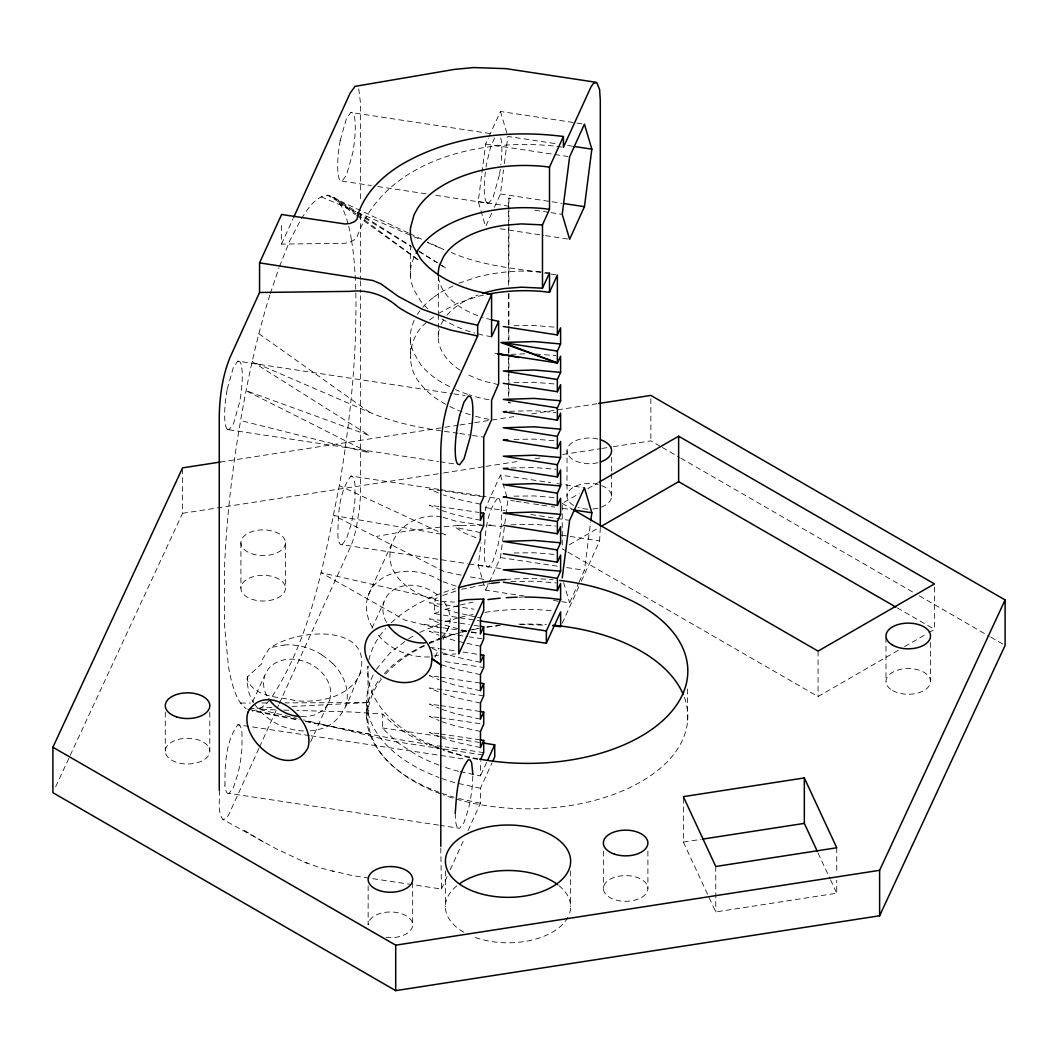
<?xml version="1.0" encoding="UTF-8"?>
<svg xmlns="http://www.w3.org/2000/svg" width="1058" height="1058" viewBox="0 0 1058 1058"><rect width="100%" height="100%" fill="white"/><g stroke="black" fill="none" stroke-linecap="round" stroke-linejoin="round"><path stroke-width="0.75" stroke-dasharray="5 3.75" d="M219.271 790.26C220.196 799.729 217.088 811.102 222.828 819.408L276.257 848.794L304.942 862.323L321.526 868.248L351.838 875.482L411.39 884.501M439.096 792.31C408.917 781.016 376.767 761.006 367.972 727.944C365.301 708.847 364.719 687.594 375.616 670.732M410.425 276.178L410.425 245.337M440.789 847.961L441.451 889.051L413.004 884.739M460.217 771.666L480.464 775.898L480.477 761.443M561.917 147.075C487.513 136.416 385.072 157.113 357.009 237.045L354.417 239.769L350.013 242.07L345.027 243.287L281.521 244.107L281.573 222.722M468.059 830.504L480.438 803.247L480.464 788.276L492.063 762.699M445.656 404.315L439.123 400.466A115.044 66.416 0 0 1 420.78 384.239C404.606 366.2 408.243 336.484 427.154 321.883M600.296 527.691L599.635 540.916L579.982 584.188M366.623 719.03L366.809 710.05L368.501 701.176A158.33 91.411 0 0 1 376.357 683.904A157.88 91.147 0 0 1 380.576 677.966M472.807 776.162L472.569 782.563A34.861 7.221 -81.4 0 1 468.456 808.881L464.039 822.383L459.635 828.308L440.141 825.359M438.938 765.119A158.184 91.319 0 0 1 417.156 755.359L396.605 741.962L382.269 727.957L382.811 714.097L353.081 712.047L296.901 710.46M247.466 676.869L247.334 680.201C256.446 698.425 278.902 696.283 295.949 700.793C318.881 702.737 348.095 697.804 359.35 675.282C376.793 622.818 295.05 627.87 268.904 649.083L262.45 659.279L261.736 663.789L247.466 676.869L246.898 680.426L248.604 691.668A52.054 41.103 24.4 0 0 253.616 702.605M456.778 617.317L434.256 613.561L435.235 598.709L439.149 597.016M489.127 525.469L490.925 525.099L457.982 525.522L440.194 527.122L404.5 531.42L376.317 536.459M491.692 213.24L485.635 226.584L478.229 201.602L485.635 144.06L488.333 138.122M494.39 207.315L500.447 193.984L503.529 170.007M504.349 163.606L507.84 136.429L557.923 144.007M524.398 596.038L485.635 590.166L478.229 565.184L481.112 542.807M485.225 510.842L485.635 507.642L500.447 475.055L550.517 482.633M485.635 590.166L500.447 557.579L505.79 516.013M506.002 514.413L507.84 500.024L514.307 501.003M579.057 582.125L584.439 570.262L590.602 522.335M457.982 525.522L461.063 525.403M269.83 295.103C253.986 345.926 243.697 398.324 235.709 450.906A259.871 53.839 -81.4 0 0 224.415 570.619L224.428 623.956L228.343 665.522A261.405 54.156 -81.4 0 0 240.55 703.081L246.051 708.794M301.398 716.597L305.749 716.769L313.869 715.182L320.839 711.703A34.755 27.455 24.4 0 0 313.869 665.985A34.914 27.574 24.4 0 0 297.034 659.623A34.848 27.521 24.4 0 0 273.255 664.345C262.939 671.301 260.784 686.034 267.224 696.336M441.451 516.912C418.571 512.217 392.518 528.154 390.071 552.064C387.254 578.977 415.807 595.588 438.567 600.785M351.56 240.616A260.823 54.037 -81.4 0 1 356.004 307.719L355.488 335.505A259.025 53.667 -81.4 0 1 351.56 394.356A261.802 54.249 -81.4 0 1 339.367 485.596C324.436 558.24 312.533 635.646 270.861 698.571M227.206 389.132L233.461 367.06L237.865 361.135L452.216 393.602M340.213 140.45L346.455 118.377L350.872 112.465L490.952 133.678M499.297 175.324L493.054 197.396L488.637 203.321L433.251 194.923M270.306 293.569L278.968 267.912M279.497 266.418L289.958 240.351L300.684 219.971M414.088 256.922L411.787 263.257A113.788 65.702 0 0 0 411.417 282.631L413.466 288.993L420.78 301.226A115.044 66.416 0 0 0 428.305 309.174M414.088 320.362L411.787 326.697A113.788 65.702 0 0 0 411.417 346.072L413.466 352.433L420.78 364.666A115.044 66.416 0 0 0 439.123 380.893L451.25 387.612M508.594 402.728L508.924 401.974L510.683 402.939L508.594 402.728L510.683 402.939M281.521 244.107L293.053 218.728M488.994 136.641L500.447 111.46L584.439 124.183M252.624 701.97L264.54 675.745M258.84 748.522L228.541 815.215L226.042 818.667L222.828 819.408M259.527 747.027L278.638 704.959M279.325 703.464L351.375 544.883A41.685 8.636 -81.4 0 0 356.096 528.63L359.403 509.401L360.553 495.051L360.633 295.764M368.105 595.799L391.354 544.606M310.695 741.764L329.541 700.303M372.019 628.227L384.028 601.804M361.082 671.989C350 691.496 346.627 720.617 322.108 728.499A51.961 41.037 24.4 0 1 310.034 730.88M435.036 657.163L439.03 648.356M443.038 639.561L449.042 626.349A34.755 27.455 24.4 0 0 445.616 604.277A34.808 27.495 24.4 0 0 443.236 600.825M561.547 601.658L569.627 602.875L578.382 583.606M441.451 889.051L447.772 875.138M450.205 869.795L464.184 839.02M562.234 623.228L579.321 585.629M486.64 762.461L480.464 775.898M55.677 786.716L69.537 756.84M70.238 755.346L182.558 513.315L182.558 469.488M441.093 324.383L443.659 319.701M494.575 137.884L490.767 146.586L486.812 162.654A34.729 7.194 -81.4 0 0 486.072 167.058M301.477 218.689C307.693 208.823 315.099 196.656 327.755 195.201L333.878 197.37L356.202 211.481M376.357 669.357L389.926 653.051L407.436 639.482M269.896 699.695L266.087 704.205L258.893 709.376L252.201 710.883L298.991 720.207M340.24 140.397A34.729 7.194 -81.4 0 0 340.24 180.521L342.038 181.116L346.455 175.192L352.698 153.119A34.729 7.194 -81.4 0 0 352.698 112.968L350.872 112.465M227.206 429.284L229.044 429.786L233.461 423.874L239.703 401.802A34.769 7.208 -81.4 0 0 239.703 361.651L237.865 361.135M438.832 489.378L350.872 476.047C338.454 492.777 337.991 516.264 337.925 536.499A34.861 7.221 -81.4 0 0 342.038 544.711L467.464 563.702M342.038 544.698L346.455 538.786L350.872 525.271A34.861 7.221 -81.4 0 0 354.985 498.966L354.985 484.247L354.099 479.353L352.698 476.563L350.872 476.047M309.32 735.548L237.865 724.73C225.46 741.46 224.984 764.934 224.931 785.181M497.458 498.252C485.053 514.981 484.59 538.469 484.524 558.703A34.861 7.221 -81.4 0 0 488.637 566.903L493.054 560.991L497.458 547.475A34.861 7.221 -81.4 0 0 501.571 521.171L501.585 506.451L499.297 498.768L482.805 496.043M429.601 319.979L437.219 314.292M433.608 297.205L440.816 292.246L456.13 284.337M438.422 313.472L457.598 303.236L476.946 296.703A114.7 66.218 0 0 1 487.368 294.296M566.519 551.324L562.234 548.851L562.234 503.396L579.268 493.57M587.785 488.651L597.717 482.911M569.336 544.751L599.145 527.545M567.948 552.157L818.072 696.561L898.983 649.85M904.656 646.57L927.377 633.451M928.792 632.631L934.465 629.351L934.465 583.91M408.666 638.635L415.609 634.721M419.775 632.38L441.979 622.95M423.835 645.406L408.666 653.54L398.76 660.364A157.88 91.147 0 0 0 382.467 675.639M429.257 642.894L439.189 638.913M442.786 595.469L455.853 590.999M458.934 283.16L476.946 277.13A114.7 66.218 0 0 1 520.338 271.152A113.867 65.741 0 0 1 541.114 271.8M434.256 613.561L441.834 610.691M440.631 638.371L455.76 633.504M444.876 609.553L458.656 605.414M444.876 621.866L458.656 617.727M461.539 589.306L491.203 583.355M508.594 198.203L510.71 198.428L508.594 198.203L508.594 226.24M460.256 605.044L473.045 602.081M460.256 617.356L473.045 614.394M458.656 632.644L467.001 630.7M468.535 630.343L479.102 628.28M434.044 656.026L438.581 655.127M272.144 647.205L284.06 645.168M484.961 612.397L487.95 611.894A158.184 91.319 0 0 1 549.618 610.506L552.765 610.916M220.09 462.068L458.326 425.21M459.952 424.959L473.005 422.935M474.632 422.684L513.804 416.627M531.751 413.85L597.016 403.746M182.558 513.315L442.006 473.177M443.633 472.926L484.432 466.618M486.058 466.366L517.058 461.566M535.004 458.788L543.164 457.532M562.75 454.504L600.283 448.698M601.909 448.447L611.696 446.926M613.336 446.674L650.868 440.869L660.866 446.648M683.349 798.274L683.349 842.089L701.097 839.351M683.349 842.089L715.763 911.943L836.746 893.216L836.746 880.243M500.249 625.476L485.053 627.288A160.036 92.39 0 0 1 499.482 625.503M514.056 325.732L534.184 325.507L555.913 327.239M510.974 354.351L524.874 353.848M514.056 382.546L534.184 382.322L555.9 384.08M509.44 411.271L534.184 410.716L555.9 412.488M514.056 439.361L534.184 439.123L555.9 440.882M510.974 467.98L534.184 467.53L555.9 469.289M514.056 496.162L534.184 495.938L555.9 497.696M510.974 524.794L534.184 524.345L555.9 526.104M514.056 552.977L534.184 552.752L555.9 554.511M510.974 581.596L534.184 581.159L555.9 582.918M249.331 708.622L272.356 707.458M292.074 706.453L369.348 702.538L285.131 702.882M443.17 654.479L455.667 653.989M240.55 703.067L250.455 703.028M262.014 702.988L268.613 702.962M520.324 624.379L546.55 625.252M441.609 627.566L431.876 626.759L405.227 620.239L321.024 572.643L435.235 598.709M275.411 709.839L258.893 709.376L297.126 718.369M283.676 710.077L290.289 710.262M441.451 601.552L454.424 602.068M429.508 656.912C409.221 657.798 388.154 649.03 376.093 632.406M535.732 354.007L555.9 355.673M490.872 525.535L502.563 526.633M382.269 727.957L438.832 736.262M442.085 490.806L429.376 489.127L441.86 494.443M442.085 604.422L429.376 602.756L439.083 606.882M438.911 632.406L429.376 631.163L439.083 635.289M440.498 632.618L467.755 636.651M442.085 689.644L429.376 687.978L439.083 692.104M438.911 717.628L429.376 716.372L439.083 720.511M440.498 717.84L483.718 724.227M442.085 746.445L429.376 744.779L439.083 748.919M438.911 506.504L429.376 505.221L439.083 509.361M440.498 506.716L478.877 512.442M442.085 620.543L429.376 618.837L441.86 624.154M429.376 647.245L438.911 648.528M440.498 648.739L456.659 651.106M438.911 676.935L429.376 675.652L439.083 679.791M440.498 677.146L480.491 683.124M438.911 705.342L429.376 704.059L439.083 708.199M440.498 705.554L480.491 711.531M438.911 733.749L429.376 732.467L439.083 736.593M440.498 733.961L480.491 739.926M442.879 627.791L456.527 629.708M332.027 871.197L333.601 871.647M545.425 272.329L549.499 272.924M482.104 525.152L456.461 521.316L442.892 517.283M482.104 638.781L469.329 636.89M483.718 695.82L445.259 690.054M483.718 752.635L445.259 746.869M483.718 497.022L445.259 491.216M460.944 630.37L469.805 631.705M567.604 145.475L572.457 146.216M485.635 144.06L568.027 156.505M500.447 193.984L550.517 201.549M552.131 201.787L561.824 203.255M478.229 201.602L508.924 206.244M534.766 210.158L549.3 212.367M550.914 212.605L562.221 214.324M342.038 181.116L371.358 185.547M377.878 186.539L426.744 193.945M500.169 228.779L543.786 235.379M545.399 235.63L569.627 239.293M453.842 393.854L465.203 395.573M229.044 429.786L438.515 461.513M440.141 461.764L454.755 463.973M556.984 483.612L584.439 487.778M440.459 489.616L481.178 495.792M515.92 501.241L522.388 502.219M524.001 502.471L532.068 503.687M533.695 503.939L540.149 504.917M541.762 505.155L549.843 506.385M551.456 506.623L554.683 507.113M562.763 508.343L572.457 509.811M485.635 507.642L505.023 510.578M530.865 514.492L569.627 520.364M561.534 535.15L599.635 540.916M500.447 557.579L558.598 566.361M566.678 567.577L584.439 570.262M478.229 565.184L502.457 568.86M469.091 563.94L488.637 566.903M553.466 600.428L559.933 601.407M445.259 604.845L474.024 609.196M445.259 620.98L456.659 622.699M459.926 623.188L469.329 624.617M474.024 625.331L480.491 626.31M471.299 631.93L478.798 633.068M463.06 652.072L480.491 654.757M445.259 661.647L483.718 667.479M440.3 736.487L479.221 742.399M441.979 748.786L391.434 741.01L303.501 719.876M443.434 748.998L483.572 755.055M310.946 735.799L465.203 759.168M438.515 825.108L229.044 793.381L233.461 787.456L237.865 773.953A34.861 7.221 -81.4 0 0 241.978 747.636L241.978 732.93L241.105 728.023L239.703 725.246L237.865 724.73M549.366 273.824C516.37 268.415 482.157 266.14 451.184 252.478M550.967 274.075L557.368 275.04M458.101 433.225C428.12 429.336 397.967 424.364 369.956 412.501L252.148 361.585L369.374 435.552L246.038 390.666L369.387 452.864L240.536 420.529M459.714 433.476L470.916 435.169M472.516 435.42L483.718 437.113M459.992 617.819L478.666 620.676M483.969 579.4L467.2 576.346M471.273 632.248L480.464 633.861M480.477 504.19L455.456 498.754L443.368 494.919M480.477 532.597L455.456 527.413L463.655 532.69L480.398 539.567M480.477 674.62L455.456 669.185L441.86 664.874M480.477 703.028L455.456 697.592L443.368 693.77M480.477 731.435L455.456 726L441.86 721.688M472.807 758.467L480.477 759.842M491.586 336.761L484.961 335.558A115.243 66.535 0 0 1 477.542 333.799M488.941 399.726L484.961 399.011A115.243 66.535 0 0 1 468.959 394.753M480.477 520.285L455.456 514.849L441.86 510.538M475.875 617.012L455.456 612.384L443.368 608.548M477.396 617.29L480.464 617.846M480.464 646.253L455.456 640.778L441.86 636.48M480.464 662.334L455.456 656.873L441.86 652.561M480.464 690.742L455.456 685.28L441.86 680.968M480.464 719.149L455.456 713.687L441.86 709.376M480.464 747.556L455.456 742.094L441.86 737.783M480.464 788.276L455.456 782.814A158.184 91.319 0 0 1 441.86 778.503M488.928 419.312L484.961 418.571A115.243 66.535 0 0 1 474.645 416.032M305.445 721.49L388.921 737.902L427.247 744.224C410.821 736.99 395.11 727.309 382.811 714.097M480.438 803.247L458.696 798.512M424.245 624.299L437.8 626.918M247.651 709.125L299.163 719.744M305.603 721.08L369.983 734.358M461.169 575.142L443.976 571.505L333.865 515.524L445.524 534.898L339.367 485.596M498.622 384.676L486.865 381.885A86.095 49.7 0 0 1 465.943 373.619M466.565 631.203L443.368 624.643M469.739 757.925L443.368 750.572M458.63 771.282L455.456 770.502A158.184 91.319 0 0 1 441.86 766.19M491.534 319.767L486.865 318.603A86.095 49.7 0 0 1 482.355 317.241M486.812 202.805L488.637 203.321M494.932 353.16L497.921 353.994M441.953 793.434L454.041 797.269M443.17 581.755L458.802 587.097M432.153 648.435L439.083 651.384M321.077 196.735L355.964 211.759M357.485 212.42L421.203 239.849M427.26 242.454L443.95 249.635L427.564 241.965M307.534 863.288L304.942 862.323M408.203 232.892L327.755 195.201L355.805 212.513M409.684 233.593L421.6 239.174M449.822 406.484L455.548 409.261A115.243 66.535 0 0 0 459.45 410.888M441.609 581.212C421.058 568.133 389.899 566.215 373.104 586.344A51.868 40.971 24.4 0 0 373.104 628.664M263.363 842.009L243.089 829.657M662.295 447.468L679.434 457.36M680.863 458.193L913.689 592.612M919.402 595.905L989.389 636.321M990.817 637.141L1005.1 645.393M897.303 607.9L934.465 629.351M562.234 503.396L572.233 509.176M441.728 318.987L455.548 326.248A115.243 66.535 0 0 0 474.645 333.019M357.207 213.385L411.893 247.136M418.902 251.473L437.139 262.715M357.604 212.367L410.649 245.866M419.021 251.156L437.179 262.622M258.84 333.72L369.956 412.501M460.005 370.115C450.536 363.873 441.9 355.118 439.07 343.81A85.698 49.475 0 0 1 439.361 329.17M356.308 213.954L333.878 197.37L339.367 203.03L355.369 214.615M356.705 215.581L418.029 260.017M357.63 214.933L418.333 259.805M818.125 853.105L829.842 878.365M830.543 879.846L836.746 893.216M358.728 88.819L360.633 104.094L360.633 201.575M500.447 111.46L507.377 134.869M563.61 582.588L569.627 602.875M500.447 475.055L507.377 498.463M366.637 704.324C369.11 733.313 392.954 754.724 417.156 767.672A158.184 91.319 0 0 0 438.938 777.445M455.218 813.417L455.509 820.095A34.861 7.221 -81.4 0 0 459.595 828.388M410.425 339.618L410.438 358.675M930.511 642.457L930.511 681.418M885.982 637.59L885.982 681.418M836.746 847.775L836.746 873.749M818.072 651.106L818.072 696.561M715.763 866.489L715.763 911.943M687.594 688.956L687.594 721.424M650.868 398.668L650.868 440.869M647.893 851.121L647.893 888.455A22.271 12.855 0 0 1 614.5 899.578A22.271 12.855 0 0 1 614.5 877.32A22.271 12.855 0 0 1 647.893 888.455M611.564 457.347L611.564 471.947M611.564 473.574L611.564 496.295M603.364 851.121L603.364 888.455M570.646 870.932L570.646 906.653M597.81 438.977A22.271 12.855 0 0 0 567.022 450.853L567.022 496.295M508.924 198.124L508.924 222.788M508.924 224.428L508.924 285.25M508.924 293.476L508.924 324.7M508.924 326.353L508.924 339.499M508.924 347.725L508.924 352.645M508.924 354.298L508.924 369.083M508.924 370.736L508.924 397.041M508.924 401.974L508.924 402.648M508.594 227.893L508.594 285.62M508.594 293.873L508.594 340.054M508.594 348.294L508.594 356.546M508.594 358.199L508.594 373.038M508.594 374.691L508.594 396.128M445.392 870.932L445.405 906.653M438.329 275.649L438.329 312.97M438.329 314.583L438.329 338.93M412.673 882.636L412.673 924.837M368.144 885.89L368.144 924.837A22.271 12.855 0 0 1 392.346 912.036A22.271 12.855 0 0 1 412.329 927.072A22.271 12.855 0 0 1 384.636 937.256M367.999 711.465L367.999 666.011A160.036 92.39 0 0 0 438.845 747.794M360.633 214.8L360.633 279.233M360.633 280.886L360.633 292.458M285.435 542.728A22.271 12.855 0 0 1 252.042 553.85A22.271 12.855 0 0 1 252.042 531.592A22.271 12.855 0 0 1 285.435 542.728L285.435 588.169A22.271 12.855 0 0 1 252.042 599.304A22.271 12.855 0 0 1 252.042 577.033A22.271 12.855 0 0 1 285.435 588.169M240.907 542.728L240.907 588.169M209.801 712.179L209.801 751.14A22.271 12.855 0 0 1 176.408 762.276A22.271 12.855 0 0 1 176.408 740.005A22.271 12.855 0 0 1 209.801 751.14M165.273 712.179L165.273 751.14M558.928 885.599A62.62 36.157 0 0 1 568.503 916.003M567.868 917.299A62.62 36.157 0 0 1 472.119 936.264M463.735 932.217A62.62 36.157 0 0 1 457.109 885.599M601.658 485.609A22.271 12.855 0 0 1 600.428 507.43M597.81 508.171A22.271 12.855 0 0 1 589.293 509.149M587.838 509.123A22.271 12.855 0 0 1 578.157 507.43M573.555 505.393A22.271 12.855 0 0 1 571.624 488.479A22.271 12.855 0 0 1 600.428 485.172M597.81 462.73A22.271 12.855 0 0 1 567.022 450.853M684.381 697.381A160.036 92.39 0 0 1 619.644 792.098A160.036 92.39 0 0 1 443.342 794.928M440.419 793.844A160.036 92.39 0 0 1 381.502 678.985M385.548 674.118A160.036 92.39 0 0 1 427.816 644.296M429.244 643.648A160.036 92.39 0 0 1 470.665 630.132M472.238 629.801A160.036 92.39 0 0 1 478.6 628.518M518.724 624.194A160.036 92.39 0 0 1 546.391 624.67M478.097 758.824A160.036 92.39 0 0 1 440.419 748.403M368.898 660.007A160.036 92.39 0 0 1 385.548 628.664M391.248 622.805A160.036 92.39 0 0 1 455.363 588.605M505.843 579.467A160.036 92.39 0 0 1 553.056 579.758M339.367 203.03A261.419 54.17 -81.4 0 1 347.817 222.974M348.651 226.161A261.419 54.17 -81.4 0 1 351.573 240.616M500.699 137.963A34.729 7.194 -81.4 0 1 500.884 164.863M500.289 169.346A34.729 7.194 -81.4 0 1 499.297 175.311M486.839 202.726A34.729 7.194 -81.4 0 1 485.437 171.555M303.593 730.985A51.961 41.037 24.4 0 1 271.972 720.908A52.054 41.103 24.4 0 1 254.449 703.914M284.007 644.996A51.961 41.037 24.4 0 1 322.201 655.021M332.569 663.313A51.961 41.037 24.4 0 1 345.582 706.294M322.108 655.166A51.987 41.064 24.4 0 1 332.49 663.459M449.055 626.349A34.808 27.495 24.4 0 1 442.694 635.924M440.34 637.776A34.808 27.495 24.4 0 1 429.416 642.285M386.527 622.435A34.808 27.495 24.4 0 1 384.001 616.497A34.755 27.455 24.4 0 1 392.73 590.39A34.808 27.495 24.4 0 1 439.282 596.58M518.671 597.122A158.184 91.319 0 0 1 523.326 597.056M417.407 314.319A113.788 65.702 0 0 1 419.933 310.721M422.816 307.204A113.788 65.702 0 0 1 433.555 297.338M467.57 394.29A115.243 66.535 0 0 1 455.548 389.688M470.374 414.762A115.243 66.535 0 0 1 460.772 411.403M446.979 315.205A85.764 49.514 0 0 1 455.853 306.873L461.301 303.13A85.447 49.329 0 0 1 478.19 294.984M438.488 277.275A85.698 49.475 0 0 0 439.07 280.529C442.548 294.164 454.041 303.897 465.943 310.338A86.095 49.7 0 0 0 479.433 316.249M227.232 429.244A34.769 7.208 -81.4 0 1 227.232 389.093M229.004 793.46A34.861 7.221 -81.4 0 1 224.891 785.248M445.55 267.912L438.541 263.587L445.55 267.912M892.502 690.504A22.271 12.855 0 0 0 929.757 684.751A22.271 12.855 0 0 0 902.487 669A22.271 12.855 0 0 0 892.502 690.504"/><path stroke-width="1.5" d="M219.271 790.26L219.271 415.186C219.76 395.705 222.564 375.947 229.864 357.789L259.541 292.484L259.58 262.86L281.587 214.496L345.04 223.979L350.026 223.463L354.417 221.717L357.009 219.204L357.617 216.07A168.354 97.204 0 0 1 372.575 188.721A169.055 97.6 0 0 1 400.612 165.074C449.134 136.27 508.157 129.407 563.425 136.495L563.425 147.26L591.038 86.796L593.525 83.304L596.738 82.55L599.582 89.467L600.296 100.193L600.296 526.051M440.802 846.321L440.789 664.569M563.425 136.495L549.512 167.111L549.499 209.312L542.476 224.878L542.476 288.16L521.382 287.181L504.613 288.517A85.42 49.316 0 0 0 482.554 293.489M497.723 353.742L557.368 362.973L557.368 351.097L560.608 343.956L560.621 327.821L557.368 334.963L503.277 326.499M484.789 633.967L546.325 643.264L546.391 630.952L560.621 599.555L560.608 583.5L557.368 590.562L503.277 582.151M455.218 813.417C456.699 795.378 456.844 774.35 468.456 759.657L470.281 760.16L471.683 762.95L472.873 774.549M584.439 206.667L591.832 149.152L584.439 124.183L569.64 156.756L562.221 214.324L569.627 239.293L584.439 206.667L563.438 203.493M562.221 577.906L569.627 520.364L584.439 487.778L591.832 512.746L590.814 520.734M410.557 227.51L414.088 214.734L417.46 208.558A113.801 65.702 0 0 1 433.621 191.577C446.476 181.963 461.526 175.707 476.946 171.502A114.7 66.218 0 0 1 520.338 165.524A113.933 65.781 0 0 1 542.714 166.304L549.512 167.111M506.359 496.718L503.277 496.929L557.368 505.393L557.368 493.2L560.608 485.979L560.608 469.884L557.368 476.933L503.277 468.522L507.893 468.191M480.477 759.842L483.718 752.635L483.718 740.415L480.491 739.926M503.277 383.313L557.368 391.724L557.368 379.505L560.608 372.363L560.608 356.255L557.368 362.973L500.897 342.527L534.184 341.589L560.608 343.956M506.359 411.496L503.277 411.707L557.368 420.132L557.368 407.912L560.608 400.77L560.608 384.662L557.368 391.724M507.893 439.797L503.277 440.115L557.368 448.526L557.368 436.319L560.608 429.178L560.608 413.07L557.368 420.132M557.368 476.933L557.368 464.726L560.608 457.572L560.608 441.477L557.368 448.526M503.277 525.337L557.368 533.748L557.368 521.528L560.608 514.386L560.608 498.292L557.368 505.393M503.277 553.744L557.368 562.155L557.368 549.935L560.608 542.794L560.608 526.699L557.368 533.748M557.368 590.562L557.368 578.342L560.608 571.201L560.608 555.093L557.368 562.155M492.737 761.218L494.76 756.748L494.694 744.845L483.466 743.033M293.74 217.234L350.039 93.316L355.012 86.372L454.437 69.392L473.719 67.553L506.134 68.664L595.76 82.233M440.829 667.016L440.789 451.224C441.279 431.743 444.082 411.985 451.382 393.827L477.661 335.981L477.661 325.216L491.586 294.574L474.645 290.831A114.396 66.046 0 0 1 446.952 279.881A114.925 66.35 0 0 1 420.78 259.038L413.466 246.805A114.648 66.191 0 0 1 410.557 227.51M487.368 294.296A114.7 66.218 0 0 1 520.338 290.725A113.867 65.741 0 0 1 542.701 291.505L549.512 292.312L557.368 275.04L557.368 334.963M480.491 512.694L483.718 513.183L480.477 520.285L480.477 504.19L483.718 497.022L483.718 437.113L491.573 419.801L491.586 400.202L498.675 383.723L498.622 321.381L491.534 319.767M458.974 601.182L466.525 599.688L483.718 599.013L458.802 653.87L458.802 587.097L480.398 539.567L480.477 532.597L483.718 525.39L483.718 513.183M480.491 683.124L483.718 683.613L480.464 690.742L480.477 674.62L483.718 667.479L483.718 655.272L480.491 654.757M480.491 711.531L483.718 712.021L480.464 719.149L480.477 703.028L483.718 695.82L483.718 683.613M483.718 740.415L480.464 747.556L480.477 731.435L483.718 724.227L483.718 712.021M546.325 643.264L560.621 611.868L560.647 626.72L552.779 625.807M498.622 321.381L491.586 336.761L491.586 294.574M487.989 759.525L494.694 744.845M480.491 626.31L483.718 626.799L480.464 633.861L480.464 617.846L483.718 610.638L483.718 599.013M483.718 655.272L480.464 662.334L480.464 646.253L483.718 639.019L483.718 626.799M542.476 288.16L549.499 272.924L549.512 292.312M598.643 403.495L650.868 395.428L1005.1 599.939L1005.1 645.393L879.621 915.765L395.705 990.632L52.9 792.693L52.9 747.239L182.558 467.874L220.09 462.068M879.621 915.765L879.621 870.311L1005.1 599.939M416.111 253.219L417.46 250.746A113.801 65.702 0 0 1 433.621 233.765C446.476 224.151 461.526 217.895 476.946 213.69A114.7 66.218 0 0 1 520.338 207.712A113.867 65.741 0 0 1 542.701 208.492L549.499 209.312M599.145 482.091L678.628 436.2L934.465 583.91L818.072 651.106L573.674 510.009M600.56 526.725L678.628 481.654L895.875 607.08M804.331 777.934L683.349 796.648L715.763 866.489L836.746 847.775L804.331 777.934L804.331 823.375L817.437 851.611M702.71 839.1L804.331 823.375M52.9 747.239L395.705 945.178L879.621 870.311M491.203 583.355L499.283 582.35M259.541 292.484L349.947 291.373C367.8 289.323 384.848 295.103 398.059 307.032A168.936 97.534 0 0 0 436.094 325.467L450.642 330.083L477.661 335.981M503.277 354.906L497.921 353.994M299.943 716.544C287.644 715.803 275.794 709.072 268.785 698.928M542.476 224.878L521.382 223.912L504.613 225.235A85.42 49.316 0 0 0 481.086 230.697A85.447 49.329 0 0 0 461.301 239.849L455.853 243.604A85.764 49.514 0 0 0 443.659 256.433L439.361 265.889A85.698 49.475 0 0 0 438.329 275.649M560.621 599.555L549.618 598.22A158.184 91.319 0 0 0 524.874 597.082M560.608 372.363L534.184 369.996L503.277 370.988L557.368 379.505M560.608 400.77L534.184 398.403L503.277 399.395L557.368 407.912M560.608 429.178L534.184 426.81L503.277 427.802L557.368 436.319M560.608 457.572L534.184 455.218L503.277 456.21L557.368 464.726M560.608 485.979L534.184 483.625L503.277 484.617L557.368 493.2M560.608 514.386L534.184 512.032L503.277 513.024L557.368 521.528M560.608 542.794L534.184 540.426L503.277 541.418L557.368 549.935M560.608 571.201L534.184 568.834L503.277 569.826L557.368 578.342M259.58 262.86L372.826 280.489L380.92 283.861L398.099 296.293L422.446 309.306L450.708 319.331L477.661 325.216M574.071 146.454L591.832 149.152M557.368 351.097L503.277 342.58L557.368 362.973M574.071 510.049L591.832 512.746M546.391 630.952L480.173 620.901M498.133 353.742L518.909 357.551M678.628 436.2L678.628 481.654M395.705 945.178L395.705 990.632M459.622 883.708A62.62 36.157 0 0 1 557.698 884.633M600.428 439.718A22.271 12.855 0 0 1 600.428 461.989M553.056 625.212A160.036 92.39 0 0 1 683.296 694.617M559.695 580.458A160.036 92.39 0 0 1 682.727 694.114A160.036 92.39 0 0 1 479.684 759.115M458.352 587.745A160.036 92.39 0 0 1 505.843 579.467M425.237 642.854A34.808 27.495 24.4 0 1 388.127 625.04M487.95 599.582A158.184 91.319 0 0 1 500.13 598.193M506.279 597.704A158.184 91.319 0 0 1 517.124 597.188M247.995 712.166C238.857 741.129 290.527 781.293 308.01 747.689C316.342 718.369 266.246 679.395 247.995 712.166M432.18 658.79L431.029 665.971A34.808 27.495 24.4 0 1 402.926 682.555A34.808 27.495 24.4 0 1 369.361 663.498A34.755 27.455 24.4 0 1 374.73 630.026A34.808 27.495 24.4 0 1 427.683 643.912A34.755 27.455 24.4 0 1 432.127 658.79L440.869 664.808L432.18 658.79M459.635 415.49L457.797 424.06A34.769 7.208 -81.4 0 0 457.81 464.171L459.635 464.713L464.039 458.802L470.281 436.729A34.769 7.208 -81.4 0 0 470.281 396.578L468.456 396.062L464.039 401.987L459.635 415.49M892.502 645.063A22.271 12.855 0 0 0 929.757 639.296A22.271 12.855 0 0 0 902.487 623.559A22.271 12.855 0 0 0 892.502 645.063M476.708 892.502A62.62 36.157 0 0 0 570.646 861.199A62.62 36.157 0 0 0 476.708 829.882A62.62 36.157 0 0 0 476.708 892.502M379.267 890.532A22.271 12.855 0 0 0 412.673 879.396A22.271 12.855 0 0 0 379.267 868.261A22.271 12.855 0 0 0 379.267 890.532M614.5 854.137A22.271 12.855 0 0 0 647.893 843.001A22.271 12.855 0 0 0 614.5 831.866A22.271 12.855 0 0 0 614.5 854.137M176.408 716.821A22.271 12.855 0 0 0 209.801 705.686A22.271 12.855 0 0 0 176.408 694.564A22.271 12.855 0 0 0 176.408 716.821"/></g></svg>
